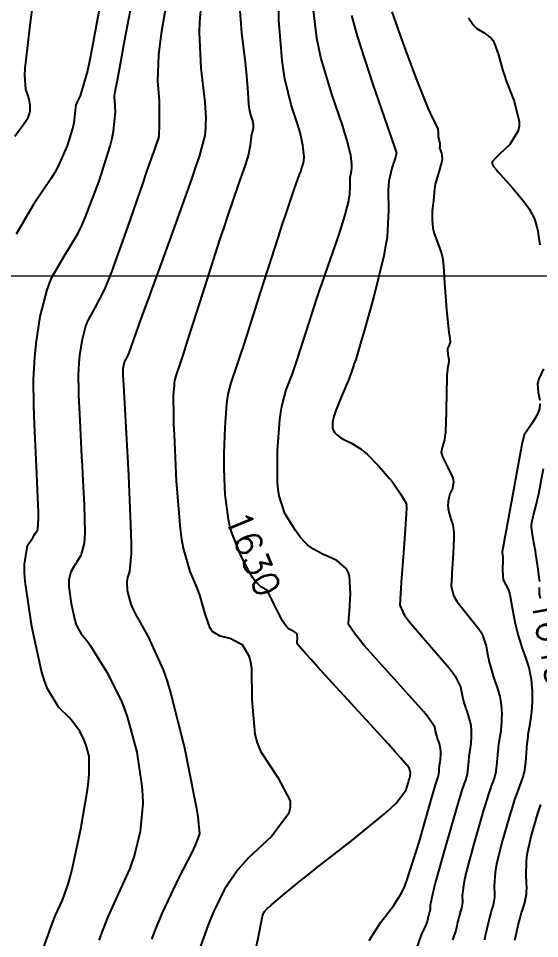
# Model space of a CAD drawing. Header units: metres. Extents: x 837117 to 838477, y 1189012 to 1191015.
# Drawn here: x 837583.3 to 837660.1, y 1189516.3 to 1189651.8 of the extents above; entities that cross this region are included whole.
import ezdxf

# ---------------------------------------------------------------- set-up
doc = ezdxf.new("R2010")
doc.units = ezdxf.units.M
doc.header["$LTSCALE"] = 0.3
doc.layers.add('COORD', color=7, linetype='Continuous', lineweight=20)
doc.layers.add('COTAS 10', color=1, linetype='Continuous')
doc.layers.add('COTAS INT', color=252, linetype='Continuous')
doc.styles.get("Standard").update_dxf_attribs({"font": 'simplex.shx'})

msp = doc.modelspace()

# ---------------------------------------------------------------- linework, layer by layer
at = {"layer": 'COORD'}
msp.add_line((837476.514, 1189613.872), (838476.514, 1189613.872), dxfattribs=at)
at = {"layer": 'COTAS 10'}
for points, elevation in [([(837596.441, 1189659.834), (837594.328, 1189648.281), (837593.865, 1189645.979), (837593.455, 1189644.067), (837592.411, 1189640.402), (837591.862, 1189639.309), (837591.763, 1189639.018), (837591.687, 1189638.731), (837591.606, 1189637.739), (837591.48, 1189636.43), (837591.375, 1189635.944), (837591.24, 1189635.405), (837590.503, 1189633.013), (837589.173, 1189630.025), (837588.665, 1189629.11), (837588.096, 1189628.158), (837585.538, 1189624.405), (837582.952, 1189619.992)], 1620), ([(837618.243, 1189514.446), (837618.614, 1189516.343), (837619.27, 1189519.55), (837619.388, 1189519.871), (837619.419, 1189519.949), (837619.45, 1189520.022), (837619.558, 1189520.246), (837620.03, 1189520.729), (837620.291, 1189520.965), (837620.609, 1189521.245), (837622.226, 1189522.627), (837624.992, 1189524.876), (837626.033, 1189525.703), (837627.194, 1189526.618), (837632.381, 1189530.661), (837637.249, 1189534.62), (837638.208, 1189535.483), (837638.999, 1189536.244), (837640.452, 1189538.152), (837640.741, 1189539.167), (837640.798, 1189539.365), (837640.845, 1189539.528), (837640.93, 1189539.817), (837640.951, 1189539.873), (837640.956, 1189539.889), (837640.962, 1189539.904), (837640.983, 1189539.959), (837641.001, 1189540.014), (837641.005, 1189540.03), (837641.008, 1189540.045), (837641.017, 1189540.101), (837641.023, 1189540.159), (837641.025, 1189540.176), (837641.026, 1189540.193), (837641.031, 1189540.255), (837641.037, 1189540.32), (837641.039, 1189540.339), (837641.042, 1189540.358), (837641.053, 1189540.43), (837641.065, 1189540.505), (837641.068, 1189540.526), (837641.07, 1189540.548), (837641.075, 1189540.628), (837641.076, 1189540.706), (837641.076, 1189540.727), (837641.074, 1189540.747), (837641.067, 1189540.818), (837641.055, 1189540.886), (837641.045, 1189540.924), (837641.023, 1189540.991), (837640.998, 1189541.062), (837640.991, 1189541.082), (837640.984, 1189541.103), (837640.959, 1189541.184), (837640.936, 1189541.272), (837640.931, 1189541.299), (837640.925, 1189541.326), (837640.908, 1189541.431), (837639.629, 1189542.9), (837638.828, 1189543.786), (837637.834, 1189544.881), (837627.428, 1189556.254), (837626.436, 1189557.346), (837625.638, 1189558.229), (837624.374, 1189559.679), (837624.384, 1189559.86), (837624.39, 1189559.943), (837624.397, 1189560.04), (837624.431, 1189560.512), (837624.399, 1189560.994), (837624.364, 1189561.098), (837624.318, 1189561.189), (837624.058, 1189561.412), (837623.712, 1189561.573), (837623.612, 1189561.624), (837623.51, 1189561.679), (837623.125, 1189561.901), (837622.617, 1189562.476), (837622.438, 1189562.753), (837622.241, 1189563.08), (837621.389, 1189564.687), (837621.099, 1189565.274), (837620.598, 1189566.283), (837620.44, 1189566.604), (837620.308, 1189566.873), (837620.052, 1189567.406), (837619.844, 1189567.622), (837619.743, 1189567.691), (837619.623, 1189567.764), (837619.033, 1189568.061), (837618.145, 1189568.963), (837617.838, 1189569.418), (837617.504, 1189569.962), (837616.077, 1189572.668), (837614.749, 1189576.049), (837614.478, 1189577.019), (837614.249, 1189578.003), (837613.771, 1189581.678), (837613.735, 1189582.788), (837613.645, 1189585.493), (837613.639, 1189586.566), (837613.645, 1189587.645), (837613.769, 1189591.601), (837614.025, 1189595.035), (837614.115, 1189595.784), (837614.213, 1189596.447), (837614.632, 1189598.114), (837615.596, 1189600.844), (837616.037, 1189602.176), (837616.554, 1189603.758), (837619.048, 1189611.555), (837621.625, 1189619.62), (837622.193, 1189621.371), (837622.699, 1189622.913), (837624.001, 1189626.741), (837624.748, 1189628.822), (837624.903, 1189629.262), (837625.036, 1189629.643), (837625.331, 1189630.53), (837625.403, 1189631.236), (837625.395, 1189631.503), (837625.376, 1189631.802), (837625.208, 1189633.143), (837624.799, 1189634.994), (837624.627, 1189635.615), (837624.43, 1189636.283), (837623.509, 1189639.085), (837622.568, 1189642.884), (837622.358, 1189644.18), (837622.171, 1189645.582), (837621.679, 1189651.527), (837621.564, 1189657.123)], 1630), ([(837660.128, 1189568.859), (837660.1, 1189569.131), (837660.063, 1189569.453), (837659.907, 1189570.648), (837659.855, 1189571.041), (837659.577, 1189572.884), (837659.496, 1189573.367), (837659.415, 1189573.838), (837659.106, 1189575.44), (837658.926, 1189576.858), (837658.925, 1189577.213), (837658.945, 1189577.551), (837659.193, 1189578.636), (837659.66, 1189580.28), (837659.817, 1189580.971), (837659.987, 1189581.764), (837660.701, 1189585.479)], 1640), ([(837660.222, 1189566.332), (837660.108, 1189566.969), (837660.109, 1189567.406), (837660.109, 1189567.817), (837660.115, 1189567.989)], 1640), ([(837656.458, 1189516.048), (837656.644, 1189516.888), (837656.851, 1189517.737), (837656.912, 1189517.98), (837656.973, 1189518.226), (837657.207, 1189519.144), (837657.466, 1189520.091), (837657.544, 1189520.357), (837657.624, 1189520.623), (837657.933, 1189521.598), (837658.165, 1189522.792), (837658.196, 1189523.197), (837658.213, 1189523.635), (837658.154, 1189525.485), (837658.17, 1189527.628), (837658.234, 1189528.251), (837658.323, 1189528.885), (837658.859, 1189531.281), (837659.51, 1189533.514), (837659.672, 1189534.046), (837659.826, 1189534.54), (837660.313, 1189536.012)], 1640)]:
    msp.add_lwpolyline(points, dxfattribs=dict(at, elevation=elevation))
at = {"layer": 'COTAS INT'}
for points, elevation in [([(837586.505, 1189513.509), (837588.073, 1189517.89), (837588.442, 1189518.854), (837588.782, 1189519.711), (837589.773, 1189521.907), (837590.68, 1189524.429), (837590.966, 1189525.49), (837591.268, 1189526.71), (837592.486, 1189532.426), (837593.478, 1189538.173), (837593.637, 1189539.412), (837593.745, 1189540.498), (837593.721, 1189543.148), (837593.297, 1189544.712), (837593.153, 1189545.114), (837592.999, 1189545.503), (837592.35, 1189546.794), (837591.434, 1189548.061), (837591.112, 1189548.435), (837590.76, 1189548.818), (837589.24, 1189550.284), (837587.586, 1189553.05), (837587.149, 1189554.252), (837586.722, 1189555.644), (837585.255, 1189562.247), (837584.307, 1189568.84), (837584.207, 1189570.226), (837584.176, 1189571.42), (837584.651, 1189574.144), (837585.446, 1189575.405), (837585.617, 1189575.677), (837585.767, 1189575.916), (837586.134, 1189576.5), (837586.246, 1189578.15), (837586.235, 1189579.06), (837586.207, 1189580.167), (837585.952, 1189585.803), (837585.66, 1189591.974), (837585.608, 1189593.417), (837585.568, 1189594.746), (837585.527, 1189598.59), (837585.703, 1189601.901), (837585.8, 1189602.895), (837585.919, 1189603.921), (837586.52, 1189607.904), (837587.512, 1189611.82), (837587.876, 1189612.804), (837588.279, 1189613.744), (837590.057, 1189616.778), (837592.085, 1189620.147), (837592.645, 1189621.299), (837593.205, 1189622.545), (837595.222, 1189627.836), (837596.813, 1189632.995), (837597.103, 1189634.157), (837597.329, 1189635.204), (837597.602, 1189638.026), (837597.494, 1189639.711), (837597.479, 1189640.041), (837597.47, 1189640.313), (837597.492, 1189640.8), (837597.59, 1189641.151), (837597.629, 1189641.336), (837597.674, 1189641.559), (837597.878, 1189642.682), (837598.529, 1189646.192), (837598.855, 1189647.92), (837599.244, 1189649.976), (837601.176, 1189660.132)], 1622), ([(837582.781, 1189634.438), (837583.314, 1189635.173), (837583.761, 1189635.796), (837584.668, 1189637.109), (837584.933, 1189637.751), (837584.976, 1189637.951), (837585.007, 1189638.16), (837585.009, 1189638.995), (837584.863, 1189639.897), (837584.801, 1189640.149), (837584.729, 1189640.401), (837584.389, 1189641.318), (837584.256, 1189643.454), (837584.315, 1189644.475), (837584.415, 1189645.682), (837585.12, 1189651.591), (837586.058, 1189658.377)], 1618), ([(837605.894, 1189658.586), (837604.385, 1189649.916), (837604.121, 1189648.059), (837603.925, 1189646.439), (837603.771, 1189642.549), (837603.989, 1189640.277), (837604.026, 1189639.677), (837604.052, 1189639.089), (837604.065, 1189637.067), (837604.02, 1189635.48), (837604.01, 1189635.165), (837604.002, 1189634.904), (837603.983, 1189634.415), (837603.885, 1189634.06), (837603.827, 1189633.884), (837603.755, 1189633.675), (837603.384, 1189632.639), (837602.492, 1189630.099), (837602.093, 1189628.942), (837601.627, 1189627.587), (837599.394, 1189621.052), (837597.034, 1189614.47), (837596.488, 1189613.085), (837595.989, 1189611.889), (837594.577, 1189609.152), (837593.607, 1189607.497), (837593.387, 1189606.984), (837593.189, 1189606.447), (837592.648, 1189604.311), (837592.319, 1189602.139), (837592.255, 1189601.579), (837592.202, 1189601.037), (837592.106, 1189599.231), (837592.134, 1189597.03), (837592.159, 1189596.24), (837592.192, 1189595.37), (837592.374, 1189591.577), (837592.611, 1189587.195), (837592.679, 1189585.954), (837592.747, 1189584.702), (837593, 1189580.081), (837593.078, 1189576.088), (837593.036, 1189575.232), (837592.965, 1189574.483), (837592.482, 1189572.677), (837591.853, 1189571.642), (837591.692, 1189571.379), (837591.536, 1189571.126), (837591.018, 1189570.296), (837590.733, 1189569.113), (837590.724, 1189568.637), (837590.744, 1189568.096), (837591.07, 1189565.607), (837591.614, 1189563.157), (837591.772, 1189562.641), (837591.934, 1189562.194), (837592.548, 1189561.168), (837593.515, 1189559.953), (837593.899, 1189559.387), (837594.335, 1189558.722), (837596.329, 1189555.492), (837598.42, 1189551.331), (837598.917, 1189550.079), (837599.378, 1189548.783), (837600.744, 1189543.742), (837601.509, 1189538.71), (837601.591, 1189537.42), (837601.616, 1189536.175), (837601.235, 1189532.052), (837600.337, 1189528.422), (837600.035, 1189527.488), (837599.71, 1189526.585), (837598.347, 1189523.58), (837596.485, 1189519.457), (837595.847, 1189517.849), (837595.155, 1189516.039)], 1624), ([(837615.819, 1189654.223), (837616.196, 1189649.676), (837616.697, 1189645.302), (837616.801, 1189644.301), (837616.891, 1189643.392), (837617.089, 1189640.868), (837617.217, 1189639.182), (837617.262, 1189638.801), (837617.312, 1189638.457), (837617.525, 1189637.525), (837617.73, 1189636.903), (837617.773, 1189636.755), (837617.811, 1189636.617), (837617.902, 1189636.207), (837617.914, 1189635.822), (837617.901, 1189635.701), (837617.883, 1189635.573), (837617.76, 1189635.058), (837617.613, 1189634.414), (837617.578, 1189634.205), (837617.546, 1189633.983), (837617.454, 1189633.07), (837617.14, 1189631.572), (837616.968, 1189630.982), (837616.76, 1189630.315), (837615.702, 1189627.27), (837614.101, 1189622.661), (837613.55, 1189621.008), (837612.953, 1189619.191), (837610.408, 1189611.266), (837608.076, 1189603.94), (837607.613, 1189602.5), (837607.229, 1189601.315), (837606.503, 1189599.162), (837606.317, 1189598.421), (837606.273, 1189598.126), (837606.234, 1189597.793), (837606.12, 1189596.267), (837606.133, 1189593.246), (837606.174, 1189591.969), (837606.231, 1189590.503), (837606.569, 1189583.618), (837607.141, 1189576.636), (837607.346, 1189575.108), (837607.57, 1189573.757), (837608.547, 1189570.338), (837609.552, 1189568.025), (837609.794, 1189567.369), (837610.021, 1189566.707), (837610.711, 1189564.263), (837611.419, 1189562.231), (837611.659, 1189561.829), (837611.916, 1189561.497), (837613.001, 1189560.875), (837614.237, 1189560.572), (837614.589, 1189560.44), (837614.946, 1189560.288), (837616.273, 1189559.564), (837617.318, 1189557.798), (837617.497, 1189556.989), (837617.628, 1189556.041), (837617.702, 1189551.46), (837618.145, 1189546.365), (837618.508, 1189545.093), (837618.975, 1189543.882), (837621.531, 1189540.007), (837623.359, 1189536.555), (837623.367, 1189535.61), (837623.16, 1189534.669), (837620.614, 1189531.311), (837617.142, 1189528.093), (837616.351, 1189527.241), (837615.634, 1189526.406), (837613.66, 1189523.53), (837612.119, 1189520.319), (837611.675, 1189519.271), (837611.224, 1189518.155), (837609.531, 1189513.554)], 1628), ([(837610.124, 1189652.891), (837610.008, 1189651.28), (837609.946, 1189649.714), (837610.184, 1189644.447), (837610.661, 1189640.296), (837610.75, 1189639.435), (837610.82, 1189638.698), (837610.919, 1189637.075), (837610.884, 1189636.192), (837610.869, 1189635.922), (837610.853, 1189635.64), (837610.777, 1189634.529), (837609.924, 1189631.442), (837609.418, 1189629.915), (837608.794, 1189628.095), (837605.565, 1189619.095), (837602.267, 1189610.071), (837601.599, 1189608.237), (837601.038, 1189606.692), (837599.899, 1189603.509), (837599.506, 1189602.412), (837599.415, 1189602.181), (837599.332, 1189601.982), (837599.096, 1189601.525), (837598.934, 1189601.249), (837598.898, 1189601.164), (837598.865, 1189601.075), (837598.775, 1189600.719), (837598.72, 1189600.356), (837598.709, 1189600.263), (837598.7, 1189600.173), (837598.684, 1189599.872), (837598.689, 1189599.505), (837598.693, 1189599.373), (837598.699, 1189599.228), (837598.729, 1189598.596), (837598.872, 1189595.991), (837599.506, 1189584.456), (837599.88, 1189575.988), (837599.915, 1189574.311), (837599.919, 1189572.923), (837599.684, 1189570.321), (837599.364, 1189569.453), (837599.315, 1189569.158), (837599.282, 1189568.839), (837599.307, 1189567.491), (837599.863, 1189565.534), (837600.166, 1189564.833), (837600.534, 1189564.061), (837602.401, 1189560.697), (837604.616, 1189555.866), (837605.203, 1189554.17), (837605.78, 1189552.319), (837607.768, 1189544.337), (837609.273, 1189536.922), (837609.545, 1189535.428), (837609.753, 1189534.177), (837609.984, 1189531.678), (837609.405, 1189530.134), (837609.103, 1189529.486), (837608.741, 1189528.741), (837606.92, 1189525.253), (837604.476, 1189520.037), (837603.72, 1189518.203), (837602.93, 1189516.2)], 1626), ([(837635.012, 1189515.996), (837635.909, 1189517.458), (837636.692, 1189518.682), (837638.565, 1189521.111), (837639.827, 1189523.073), (837640.226, 1189524.002), (837640.645, 1189525.099), (837642.338, 1189530.454), (837643.83, 1189535.695), (837644.124, 1189536.72), (837644.366, 1189537.561), (837644.807, 1189539.056), (837644.911, 1189539.345), (837644.94, 1189539.425), (837644.97, 1189539.504), (837645.078, 1189539.789), (837645.171, 1189540.074), (837645.192, 1189540.153), (837645.21, 1189540.233), (837645.257, 1189540.524), (837645.286, 1189540.824), (837645.294, 1189540.909), (837645.301, 1189540.995), (837645.324, 1189541.315), (837645.356, 1189541.653), (837645.368, 1189541.75), (837645.381, 1189541.849), (837645.443, 1189542.22), (837645.503, 1189542.61), (837645.517, 1189542.72), (837645.528, 1189542.831), (837645.556, 1189543.242), (837645.56, 1189543.648), (837645.557, 1189543.755), (837645.551, 1189543.861), (837645.515, 1189544.226), (837645.449, 1189544.578), (837645.425, 1189544.675), (837645.399, 1189544.772), (837645.285, 1189545.122), (837645.156, 1189545.486), (837645.12, 1189545.592), (837645.085, 1189545.701), (837644.956, 1189546.115), (837644.837, 1189546.573), (837644.808, 1189546.709), (837644.779, 1189546.85), (837644.69, 1189547.394), (837643.654, 1189548.91), (837643.03, 1189549.665), (837642.26, 1189550.564), (837638.258, 1189555.019), (837634.275, 1189559.454), (837633.516, 1189560.342), (837632.906, 1189561.081), (837631.947, 1189562.52), (837632.003, 1189563.503), (837632.034, 1189563.956), (837632.07, 1189564.487), (837632.255, 1189567.054), (837632.082, 1189569.678), (837631.892, 1189570.244), (837631.642, 1189570.741), (837630.227, 1189571.957), (837628.596, 1189572.675), (837628.21, 1189572.858), (837627.852, 1189573.034), (837626.795, 1189573.612), (837625.966, 1189574.203), (837625.753, 1189574.387), (837625.546, 1189574.58), (837624.855, 1189575.348), (837624.113, 1189576.393), (837623.874, 1189576.759), (837623.62, 1189577.159), (837622.582, 1189578.882), (837621.723, 1189581.481), (837621.582, 1189582.432), (837621.484, 1189583.484), (837621.479, 1189588.123), (837621.84, 1189592.716), (837621.972, 1189593.739), (837622.118, 1189594.655), (837622.761, 1189597.066), (837623.669, 1189599.444), (837623.982, 1189600.339), (837624.322, 1189601.336), (837625.77, 1189605.79), (837627.298, 1189610.524), (837627.687, 1189611.698), (837628.062, 1189612.811), (837629.293, 1189616.337), (837630.323, 1189619.273), (837630.571, 1189620.015), (837630.802, 1189620.726), (837631.504, 1189623.038), (837631.972, 1189624.938), (837632.056, 1189625.39), (837632.12, 1189625.81), (837632.188, 1189627.059), (837632.174, 1189627.995), (837632.187, 1189628.217), (837632.208, 1189628.425), (837632.342, 1189629.041), (837632.442, 1189629.753), (837632.44, 1189630.02), (837632.425, 1189630.317), (837632.267, 1189631.643), (837631.694, 1189633.95), (837631.419, 1189634.866), (837631.093, 1189635.902), (837629.493, 1189640.645), (837627.891, 1189646.033), (837627.563, 1189647.476), (837627.286, 1189648.897), (837626.705, 1189653.852)], 1632), ([(837638.312, 1189652.777), (837639.572, 1189649.252), (837639.957, 1189648.198), (837640.359, 1189647.112), (837641.941, 1189642.91), (837643.385, 1189639.223), (837643.699, 1189638.461), (837643.976, 1189637.812), (837644.666, 1189636.403), (837645.015, 1189635.78), (837645.078, 1189635.626), (837645.125, 1189635.481), (837645.169, 1189635.025), (837645.156, 1189634.594), (837645.166, 1189634.465), (837645.183, 1189634.332), (837645.295, 1189633.814), (837645.402, 1189633.347), (837645.416, 1189633.246), (837645.423, 1189633.156), (837645.392, 1189632.934), (837645.382, 1189632.694), (837645.403, 1189632.593), (837645.434, 1189632.477), (837645.631, 1189631.935), (837645.743, 1189631.15), (837645.721, 1189630.881), (837645.675, 1189630.589), (837645.316, 1189629.351), (837644.894, 1189628.033), (837644.808, 1189627.692), (837644.735, 1189627.36), (837644.585, 1189626.248), (837644.516, 1189625.314), (837644.496, 1189625.095), (837644.474, 1189624.893), (837644.389, 1189624.305), (837644.315, 1189623.683), (837644.301, 1189623.46), (837644.289, 1189623.214), (837644.27, 1189622.142), (837644.396, 1189620.873), (837644.477, 1189620.504), (837644.578, 1189620.126), (837645.106, 1189618.698), (837645.642, 1189617.18), (837645.748, 1189616.746), (837645.835, 1189616.307), (837645.995, 1189614.671), (837646.082, 1189612.765), (837646.122, 1189612.155), (837646.17, 1189611.509), (837646.401, 1189608.88), (837646.645, 1189606.49), (837646.701, 1189605.995), (837646.751, 1189605.572), (837646.888, 1189604.648), (837646.924, 1189604.208), (837646.911, 1189604.091), (837646.887, 1189603.976), (837646.716, 1189603.576), (837646.555, 1189603.15), (837646.537, 1189603.018), (837646.531, 1189602.881), (837646.608, 1189602.332), (837646.709, 1189601.754), (837646.718, 1189601.597), (837646.72, 1189601.441), (837646.661, 1189600.891), (837646.562, 1189600.318), (837646.54, 1189600.147), (837646.519, 1189599.972), (837646.461, 1189599.299), (837646.416, 1189598.033), (837646.403, 1189597.483), (837646.39, 1189596.848), (837646.344, 1189593.836), (837646.225, 1189590.857), (837646.167, 1189590.243), (837646.097, 1189589.72), (837645.754, 1189588.593), (837645.62, 1189587.833), (837645.682, 1189587.542), (837645.786, 1189587.216), (837646.523, 1189585.747), (837647.256, 1189584.226), (837647.358, 1189583.866), (837647.417, 1189583.533), (837647.266, 1189582.555), (837646.904, 1189581.772), (837646.829, 1189581.562), (837646.765, 1189581.356), (837646.626, 1189580.636), (837646.609, 1189579.947), (837646.622, 1189579.759), (837646.642, 1189579.572), (837646.778, 1189578.91), (837646.973, 1189578.248), (837647.03, 1189578.061), (837647.09, 1189577.872), (837647.317, 1189577.18), (837647.471, 1189576.117), (837647.485, 1189575.696), (837647.485, 1189575.219), (837647.382, 1189573.039), (837647.224, 1189570.751), (837647.19, 1189570.208), (837647.162, 1189569.702), (837647.094, 1189568.201), (837647.442, 1189566.784), (837647.675, 1189566.333), (837647.967, 1189565.855), (837649.515, 1189563.916), (837651.112, 1189561.929), (837651.435, 1189561.421), (837651.706, 1189560.932), (837652.254, 1189559.319), (837652.488, 1189557.899), (837652.562, 1189557.531), (837652.639, 1189557.174), (837652.95, 1189555.979), (837653.286, 1189554.897), (837653.379, 1189554.612), (837653.472, 1189554.334), (837653.81, 1189553.382), (837654.108, 1189552.47), (837654.176, 1189552.216), (837654.238, 1189551.963), (837654.409, 1189551.043), (837654.505, 1189550.088), (837654.519, 1189549.812), (837654.528, 1189549.531), (837654.517, 1189548.472), (837654.444, 1189547.398), (837654.414, 1189547.107), (837654.38, 1189546.819), (837654.222, 1189545.802), (837654.061, 1189544.831), (837654.026, 1189544.573), (837653.994, 1189544.318), (837653.912, 1189543.437), (837653.851, 1189542.601), (837653.832, 1189542.375), (837653.812, 1189542.153), (837653.735, 1189541.37), (837653.614, 1189540.609), (837653.566, 1189540.4), (837653.512, 1189540.192), (837653.267, 1189539.448), (837652.985, 1189538.704), (837652.909, 1189538.497), (837652.832, 1189538.29), (837652.56, 1189537.534), (837652.068, 1189535.953), (837651.853, 1189535.224), (837651.603, 1189534.369), (837650.418, 1189530.23), (837649.299, 1189526.047), (837649.091, 1189525.163), (837648.929, 1189524.399), (837648.711, 1189522.632), (837648.739, 1189521.744), (837648.731, 1189521.534), (837648.716, 1189521.34), (837648.605, 1189520.767), (837648.457, 1189520.299), (837648.418, 1189520.171), (837648.381, 1189520.044), (837648.257, 1189519.589), (837648.145, 1189519.149), (837648.115, 1189519.031), (837648.086, 1189518.914), (837647.986, 1189518.507), (837647.897, 1189518.104), (837647.875, 1189517.99), (837647.853, 1189517.875), (837647.782, 1189517.452), (837647.443, 1189516.52), (837647.252, 1189516.084)], 1636), ([(837632.401, 1189652.212), (837632.768, 1189650.772), (837633.213, 1189649.183), (837635.476, 1189642.206), (837637.712, 1189635.797), (837638.139, 1189634.566), (837638.484, 1189633.571), (837639.04, 1189631.941), (837638.939, 1189631.549), (837638.871, 1189631.335), (837638.784, 1189631.075), (837638.326, 1189629.754), (837637.902, 1189627.811), (837637.838, 1189627.158), (837637.796, 1189626.456), (837637.839, 1189623.507), (837637.626, 1189619.574), (837637.424, 1189618.251), (837637.159, 1189616.827), (837635.686, 1189610.839), (837634.139, 1189605.394), (837633.829, 1189604.311), (837633.569, 1189603.414), (837633.055, 1189601.709), (837632.859, 1189601.146), (837632.799, 1189600.969), (837632.737, 1189600.781), (837632.493, 1189600.025), (837632.089, 1189598.913), (837631.927, 1189598.502), (837631.742, 1189598.045), (837630.89, 1189596.019), (837630.082, 1189594.03), (837629.926, 1189593.596), (837629.798, 1189593.213), (837629.577, 1189592.252), (837629.577, 1189591.701), (837629.589, 1189591.576), (837629.606, 1189591.462), (837629.708, 1189591.153), (837629.858, 1189590.914), (837629.906, 1189590.845), (837629.955, 1189590.774), (837630.154, 1189590.509), (837630.613, 1189590.153), (837630.827, 1189590.026), (837631.078, 1189589.885), (837632.299, 1189589.274), (837633.825, 1189588.329), (837634.269, 1189587.979), (837634.722, 1189587.589), (837636.434, 1189585.862), (837638.001, 1189584.034), (837638.362, 1189583.581), (837638.692, 1189583.151), (837639.621, 1189581.792), (837640.197, 1189580.81), (837640.305, 1189580.618), (837640.39, 1189580.46), (837640.507, 1189580.178), (837640.482, 1189580.124), (837640.476, 1189580.109), (837640.472, 1189580.095), (837640.462, 1189580.044), (837640.461, 1189579.996), (837640.463, 1189579.97), (837640.473, 1189579.924), (837640.486, 1189579.878), (837640.49, 1189579.865), (837640.495, 1189579.852), (837640.51, 1189579.803), (837640.449, 1189578.746), (837640.404, 1189578.096), (837640.348, 1189577.292), (837640.043, 1189573.1), (837639.73, 1189568.75), (837639.668, 1189567.845), (837639.617, 1189567.071), (837639.521, 1189565.36), (837640.174, 1189563.933), (837640.595, 1189563.337), (837641.121, 1189562.655), (837643.887, 1189559.467), (837646.686, 1189556.246), (837647.233, 1189555.543), (837647.68, 1189554.921), (837648.472, 1189553.356), (837648.634, 1189552.374), (837648.685, 1189552.12), (837648.738, 1189551.874), (837648.953, 1189551.047), (837649.185, 1189550.299), (837649.25, 1189550.102), (837649.314, 1189549.91), (837649.548, 1189549.252), (837649.754, 1189548.621), (837649.801, 1189548.446), (837649.843, 1189548.271), (837649.962, 1189547.635), (837650.028, 1189546.975), (837650.038, 1189546.784), (837650.044, 1189546.589), (837650.037, 1189545.857), (837649.986, 1189545.115), (837649.965, 1189544.914), (837649.942, 1189544.714), (837649.832, 1189544.011), (837649.721, 1189543.34), (837649.697, 1189543.161), (837649.675, 1189542.986), (837649.618, 1189542.376), (837649.576, 1189541.798), (837649.563, 1189541.642), (837649.549, 1189541.488), (837649.496, 1189540.947), (837649.412, 1189540.421), (837649.379, 1189540.277), (837649.342, 1189540.133), (837649.172, 1189539.618), (837648.978, 1189539.104), (837648.924, 1189538.961), (837648.872, 1189538.817), (837648.684, 1189538.295), (837648.189, 1189536.659), (837647.943, 1189535.813), (837647.65, 1189534.796), (837646.197, 1189529.705), (837644.786, 1189524.627), (837644.52, 1189523.62), (837644.308, 1189522.784), (837643.99, 1189521.205), (837644.003, 1189520.799), (837643.999, 1189520.703), (837643.992, 1189520.613), (837643.941, 1189520.351), (837643.873, 1189520.137), (837643.856, 1189520.078), (837643.839, 1189520.02), (837643.782, 1189519.812), (837643.73, 1189519.61), (837643.717, 1189519.556), (837643.703, 1189519.503), (837643.658, 1189519.316), (837643.617, 1189519.131), (837643.597, 1189519.027), (837643.564, 1189518.833), (837643.409, 1189518.406), (837643.321, 1189518.206), (837643.214, 1189517.971), (837642.668, 1189516.828), (837641.169, 1189512.585)], 1634), ([(837649.652, 1189651.897), (837650.369, 1189650.793), (837650.607, 1189650.541), (837650.862, 1189650.314), (837651.929, 1189649.688), (837652.971, 1189648.898), (837653.211, 1189648.567), (837653.43, 1189648.187), (837654.047, 1189646.407), (837654.698, 1189644.084), (837654.938, 1189643.361), (837655.204, 1189642.604), (837656.383, 1189639.582), (837657.103, 1189636.629), (837657.08, 1189635.916), (837656.961, 1189635.248), (837655.727, 1189633.211), (837654.207, 1189631.779), (837653.908, 1189631.493), (837653.661, 1189631.254), (837653.206, 1189630.787), (837653.124, 1189630.638), (837653.112, 1189630.599), (837653.105, 1189630.561), (837653.119, 1189630.431), (837653.162, 1189630.319), (837653.173, 1189630.291), (837653.183, 1189630.266), (837653.218, 1189630.187), (837653.252, 1189630.116), (837653.262, 1189630.095), (837653.273, 1189630.074), (837653.312, 1189629.995), (837653.759, 1189629.47), (837654.025, 1189629.168), (837654.354, 1189628.798), (837656.058, 1189626.894), (837657.845, 1189624.756), (837658.225, 1189624.238), (837658.556, 1189623.753), (837659.34, 1189622.268), (837659.745, 1189620.909), (837659.837, 1189620.503), (837659.921, 1189620.084), (837660.151, 1189618.462)], 1638), ([(837660.675, 1189600.174), (837659.993, 1189598.721), (837659.89, 1189598.338), (837659.825, 1189597.963), (837659.901, 1189596.678), (837660.125, 1189595.563)], 1638), ([(837660.167, 1189595.043), (837660.095, 1189594.283), (837659.812, 1189593.546), (837659.693, 1189593.31), (837659.557, 1189593.059), (837658.917, 1189592.037), (837658.29, 1189591.117), (837658.162, 1189590.931), (837658.054, 1189590.774), (837657.828, 1189590.455), (837657.513, 1189589.048), (837657.349, 1189588.207), (837657.151, 1189587.169), (837656.161, 1189581.785), (837655.186, 1189576.419), (837654.998, 1189575.391), (837654.847, 1189574.562), (837654.597, 1189573.224), (837654.594, 1189573.139), (837654.598, 1189573.101), (837654.604, 1189573.057), (837654.644, 1189572.842), (837654.679, 1189572.362), (837654.682, 1189572.15), (837654.682, 1189571.905), (837654.658, 1189570.733), (837654.707, 1189569.522), (837654.752, 1189569.251), (837654.812, 1189569.008), (837655.144, 1189568.364), (837655.538, 1189567.611), (837655.637, 1189567.299), (837655.731, 1189566.943), (837656.035, 1189565.282), (837656.343, 1189563.423), (837656.439, 1189562.942), (837656.54, 1189562.475), (837656.947, 1189560.91), (837657.386, 1189559.495), (837657.508, 1189559.122), (837657.63, 1189558.758), (837658.073, 1189557.512), (837658.462, 1189556.319), (837658.551, 1189555.987), (837658.632, 1189555.655), (837658.856, 1189554.452), (837658.982, 1189553.202), (837659.001, 1189552.841), (837659.012, 1189552.472), (837658.998, 1189551.087), (837658.902, 1189549.681), (837658.863, 1189549.301), (837658.818, 1189548.924), (837658.611, 1189547.592), (837658.401, 1189546.322), (837658.355, 1189545.984), (837658.313, 1189545.651), (837658.206, 1189544.498), (837658.125, 1189543.404), (837658.101, 1189543.109), (837658.075, 1189542.817), (837657.974, 1189541.792), (837657.815, 1189540.797), (837657.753, 1189540.524), (837657.682, 1189540.251), (837657.362, 1189539.277), (837656.993, 1189538.304), (837656.793, 1189537.762), (837656.437, 1189536.773), (837655.947, 1189535.246), (837655.762, 1189534.635), (837655.557, 1189533.941), (837654.638, 1189530.756), (837653.811, 1189527.466), (837653.663, 1189526.707), (837653.549, 1189526.014), (837653.433, 1189524.059), (837653.476, 1189522.689), (837653.464, 1189522.365), (837653.44, 1189522.066), (837653.269, 1189521.182), (837653.04, 1189520.461), (837652.981, 1189520.264), (837652.924, 1189520.068), (837652.732, 1189519.366), (837652.559, 1189518.688), (837652.513, 1189518.505), (837652.469, 1189518.326), (837652.315, 1189517.697), (837652.177, 1189517.076), (837652.143, 1189516.9), (837652.109, 1189516.723), (837652, 1189516.072)], 1638)]:
    msp.add_lwpolyline(points, dxfattribs=dict(at, elevation=elevation))

# ---------------------------------------------------------------- texts
at = {"layer": 'COTAS 10', "char_height": 3.8, "attachment_point": 7}
for s, insert, rotation in [('1630', (837613.579, 1189578.258, 1630), 292.81089), ('1640', (837658.822, 1189566.065, 1640), 280.48084)]:
    msp.add_mtext(s, dxfattribs=dict(at, insert=insert, rotation=rotation))

doc.saveas('drawing.dxf')
